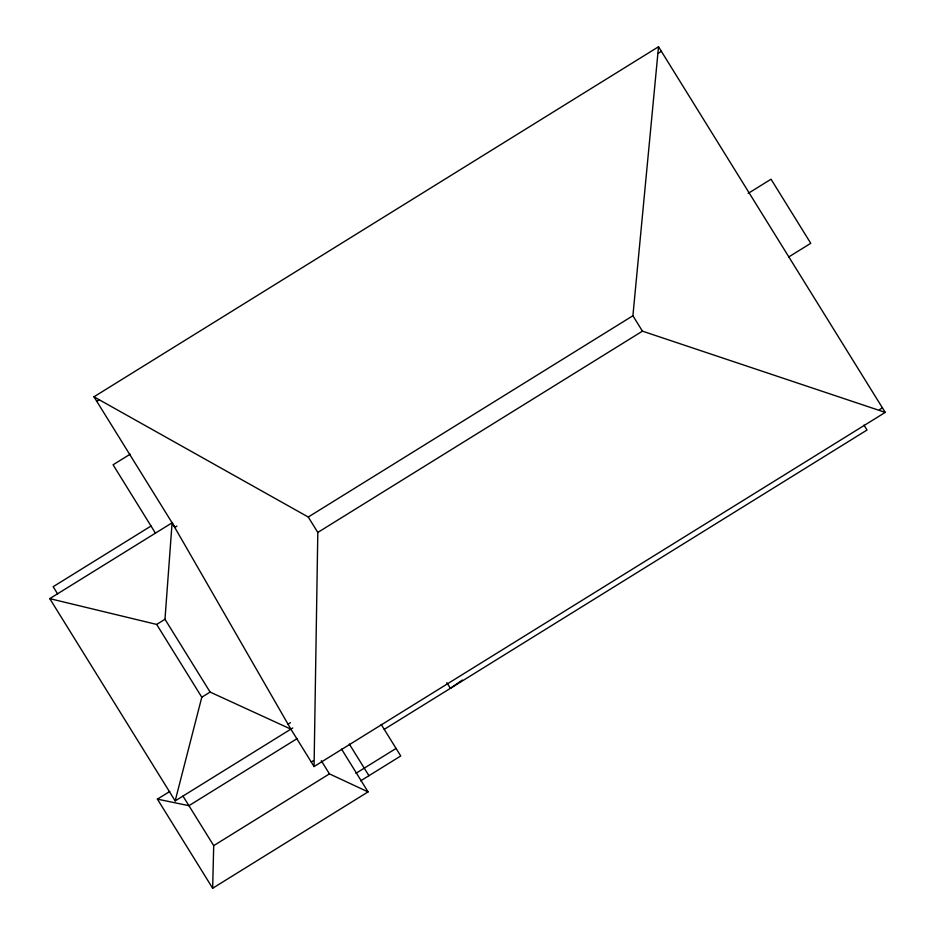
<?xml version="1.0" encoding="UTF-8"?>
<svg xmlns="http://www.w3.org/2000/svg" width="935" height="935" viewBox="0 0 935 935"><rect width="100%" height="100%" fill="white"/><g stroke="black" fill="none" stroke-linecap="round" stroke-linejoin="round"><path stroke-width="1.4" d="M314.067 766.536L317.807 532.436L308.258 517.032L93.968 396.791L658.521 46.75L885.235 412.393L314.067 766.536L290.89 729.148L172.098 522.794L164.981 619.274L210.106 692.075L290.89 729.148M341.509 749.052L368.074 791.887L212.654 888.25L213.706 845.637L182.991 796.094M885.235 412.393L642.45 331.154L632.901 315.75L658.521 46.75M172.566 522.525L49.765 598.634L175.172 800.898L201.796 697.229L210.106 692.075M462.334 680.049L450.378 688.347L446.837 682.644M96.796 401.349L98.794 400.11M658.357 53.166L661.349 51.308M130.21 454.176L113.077 464.788L155.432 533.149M151.038 526.019L53.155 586.701L57.573 593.818M174.775 527.433L176.925 526.101M748.164 193.393L771.036 179.216L810.762 243.299L788.661 257.008M308.258 517.032L632.901 315.75M49.765 598.634L156.671 624.428L164.981 619.274M317.807 532.436L642.45 331.154M212.654 888.25L157.407 799.144L169.808 791.454M288.027 724.181L290.469 722.673M175.172 800.898L292.795 727.956M297.283 738.51L188.94 805.689L157.407 799.144M311.25 761.978L313.248 760.739M879.414 409.694L882.406 407.835M384.238 729.358L867.025 430.018L863.975 425.109M213.706 845.637L329.436 773.876L368.074 791.887M355.954 773.303L396.066 748.432M360.63 780.842L400.741 755.971L381.2 724.45M349.304 744.038L368.939 775.699M321.278 760.716L329.436 773.876M93.968 396.791L174.927 527.352M156.671 624.428L201.796 697.229"/></g></svg>
